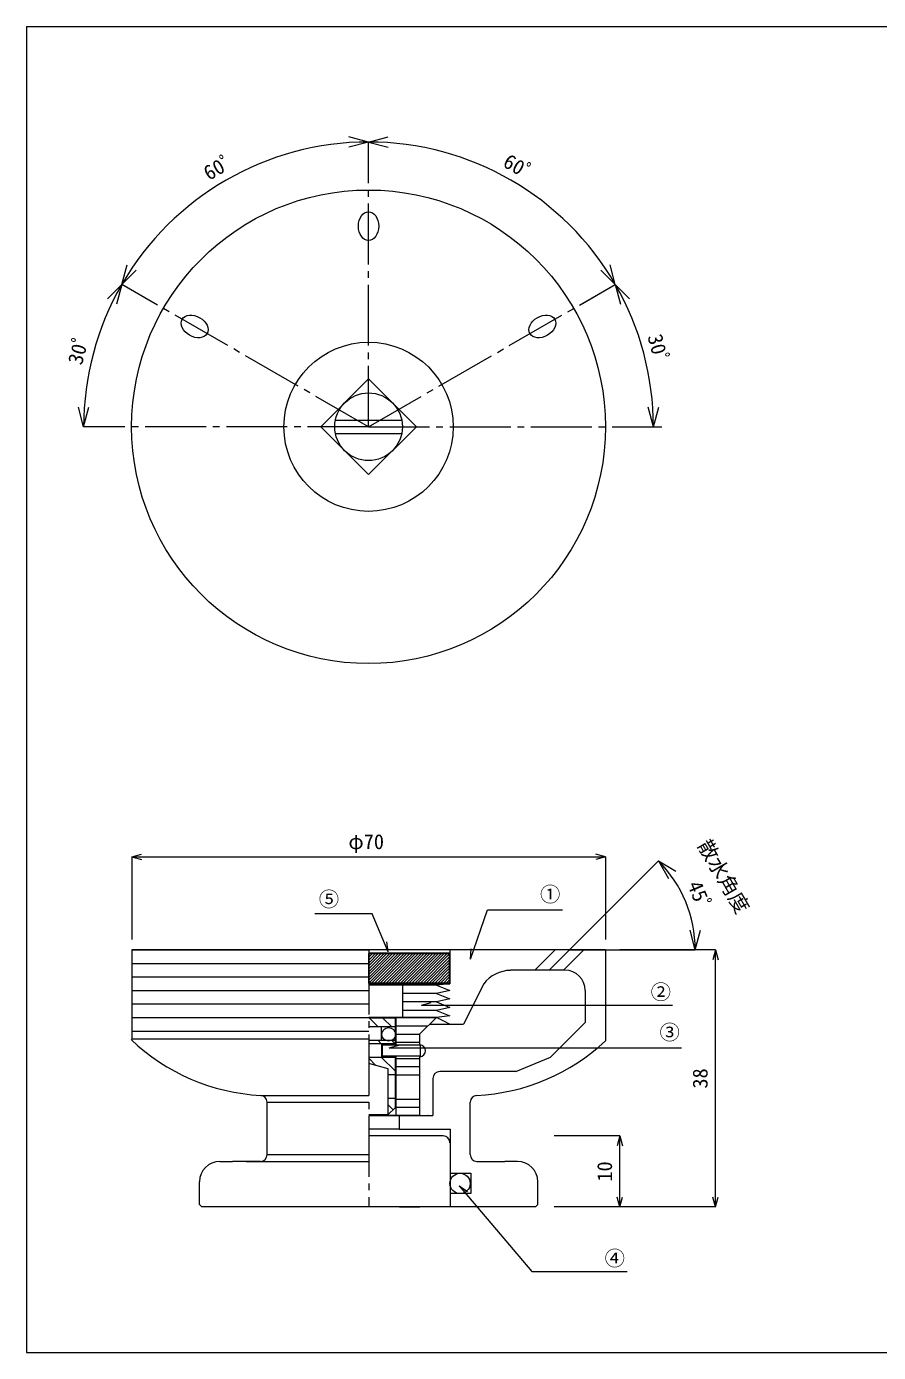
# Model space of a CAD drawing. Units: millimetres on the paper. Extents: x -140 to 140, y -97 to 99.
# Drawn here: x -139.9 to -14.1, y -96.9 to 99.1 of the extents above; entities that cross this region are included whole.
import ezdxf
from ezdxf.enums import TextEntityAlignment as Align

# ---------------------------------------------------------------- set-up
doc = ezdxf.new("R2010")
doc.units = ezdxf.units.MM
doc.linetypes.add('CHAIN2', pattern=[12, 9, -1, 1, -1])
for name, color, linetype, lineweight in [('0-0', 7, 'Continuous', 18), ('0-1', 7, 'Continuous', 18), ('0-2', 3, 'Continuous', 18)]:
    doc.layers.add(name, color=color, linetype=linetype, lineweight=lineweight)
doc.styles.add('ＭＳ ゴシック', font='')
doc.styles.get('ＭＳ ゴシック').set_extended_font_data('MS Gothic')

msp = doc.modelspace()

# ---------------------------------------------------------------- linework, layer by layer
at = {"layer": '0-0', "color": 5}
msp.add_line((-139.949, 99.1), (140.051, 99.1), dxfattribs=at)
msp.add_lwpolyline([(-139.949, 99.1), (-139.949, -96.9), (140.051, -96.9), (140.051, 99.1)], dxfattribs=at)
at = {"layer": '0-1', "color": 4}
for p, q in [((-89.419, 82.025), (-92.317, 82.802)), ((-89.419, 82.025), (-86.521, 82.802)), ((-89.419, 82.025), (-92.317, 81.249)), ((-89.419, 82.025), (-86.521, 81.249)), ((-89.419, 76.408), (-89.419, 82.025)), ((-89.419, 76.408), (-89.419, 82.025)), ((-125.873, 60.979), (-125.096, 63.877)), ((-125.873, 60.979), (-123.751, 63.1)), ((-52.966, 60.979), (-55.087, 63.1)), ((-52.966, 60.979), (-53.742, 63.877)), ((-125.873, 60.979), (-127.994, 58.858)), ((-125.873, 60.979), (-126.649, 58.081)), ((-121.008, 58.17), (-125.873, 60.979)), ((-121.008, 58.17), (-125.873, 60.979)), ((-57.83, 58.17), (-52.966, 60.979)), ((-57.83, 58.17), (-52.966, 60.979)), ((-52.966, 60.979), (-50.844, 58.858)), ((-52.966, 60.979), (-52.189, 58.081)), ((-131.512, 39.933), (-132.288, 42.83)), ((-131.512, 39.933), (-130.735, 42.83)), ((-47.326, 39.933), (-48.103, 42.83)), ((-47.326, 39.933), (-46.55, 42.83)), ((-125.895, 39.933), (-131.512, 39.933)), ((-52.944, 39.933), (-47.326, 39.933)), ((-46.591, -24.24), (-43.993, -25.74)), ((-41.145, -37.388), (-41.921, -34.49)), ((-41.145, -37.388), (-40.368, -34.49)), ((-59.74, -37.388), (-41.145, -37.388)), ((-52.277, -64.888), (-62.005, -64.888)), ((-52.277, -64.888), (-52.665, -66.337)), ((-52.277, -75.388), (-52.277, -64.888)), ((-52.277, -64.888), (-51.889, -66.337)), ((-52.277, -75.388), (-52.665, -73.939)), ((-52.277, -75.388), (-51.889, -73.939)), ((-52.277, -75.388), (-62.005, -75.388))]:
    msp.add_line(p, q, dxfattribs=at)
at = {"layer": '0-1', "linetype": 'CHAIN2'}
for p, q in [((-89.419, 39.933), (-89.419, 82.002)), ((-89.419, 39.933), (-125.852, 60.967)), ((-89.419, 39.933), (-52.986, 60.967)), ((-89.419, 39.933), (-130.86, 39.933)), ((-89.419, 39.933), (-46.107, 39.933)), ((-89.4, -37.918), (-89.4, -75.388)), ((-62.74, -40.388), (-59.74, -37.388))]:
    msp.add_line(p, q, dxfattribs=at)
at = {"layer": '0-1'}
for p, q in [((-89.419, 47.004), (-96.49, 39.933)), ((-82.348, 39.933), (-89.419, 47.004)), ((-96.49, 39.933), (-89.419, 32.862)), ((-94.419, 40.933), (-84.419, 40.933)), ((-89.419, 32.862), (-82.348, 39.933)), ((-94.419, 38.933), (-84.419, 38.933)), ((-86.509, -37.668), (-86.719, -36.183)), ((-89.4, -41.882), (-85.435, -37.918)), ((-89.4, -41.458), (-85.859, -37.918)), ((-89.4, -41.034), (-86.284, -37.918)), ((-89.4, -40.61), (-86.708, -37.918)), ((-89.4, -40.185), (-87.132, -37.918)), ((-89.4, -39.761), (-87.557, -37.918)), ((-89.4, -39.337), (-87.981, -37.918)), ((-89.4, -38.913), (-88.405, -37.918)), ((-89.4, -38.488), (-88.829, -37.918)), ((-89.4, -38.064), (-89.254, -37.918)), ((-89.382, -42.288), (-85.011, -37.918)), ((-88.957, -42.288), (-84.587, -37.918)), ((-88.533, -42.288), (-84.162, -37.918)), ((-88.109, -42.288), (-83.738, -37.918)), ((-87.684, -42.288), (-83.314, -37.918)), ((-87.26, -42.288), (-82.89, -37.918)), ((-86.836, -42.288), (-82.465, -37.918)), ((-86.412, -42.288), (-82.041, -37.918)), ((-85.987, -42.288), (-81.617, -37.918)), ((-85.563, -42.288), (-81.193, -37.918)), ((-85.139, -42.288), (-80.768, -37.918)), ((-84.715, -42.288), (-80.344, -37.918)), ((-84.29, -42.288), (-79.92, -37.918)), ((-83.866, -42.288), (-79.496, -37.918)), ((-83.442, -42.288), (-79.071, -37.918)), ((-83.018, -42.288), (-78.647, -37.918)), ((-82.593, -42.288), (-78.223, -37.918)), ((-82.169, -42.288), (-77.798, -37.918)), ((-81.745, -42.288), (-77.5, -38.043)), ((-81.32, -42.288), (-77.5, -38.468)), ((-80.896, -42.288), (-77.5, -38.892)), ((-74.341, -38.742), (-74.236, -37.245)), ((-61.861, -37.388), (-64.861, -40.388)), ((-80.472, -42.288), (-77.5, -39.316)), ((-80.048, -42.288), (-77.5, -39.741)), ((-79.623, -42.288), (-77.5, -40.165)), ((-79.199, -42.288), (-77.5, -40.589)), ((-78.775, -42.288), (-77.5, -41.013)), ((-78.351, -42.288), (-77.5, -41.438)), ((-77.926, -42.288), (-77.5, -41.862)), ((-77.502, -42.288), (-77.5, -42.286)), ((-81.618, -45.542), (-80.169, -45.153)), ((-81.618, -45.542), (-44.516, -45.542)), ((-86.39, -51.864), (-84.941, -51.476)), ((-86.39, -51.864), (-43.204, -51.864)), ((-76.011, -72.264), (-74.777, -73.117))]:
    msp.add_line(p, q, dxfattribs=at)
at = {"layer": '0-1', "color": 3}
msp.add_line((-57.618, -37.388), (-60.618, -40.388), dxfattribs=at)
at = {"layer": '0-1', "color": 4}
msp.add_lwpolyline([(-59.74, -37.388), (-46.591, -24.24), (-45.091, -26.838)], dxfattribs=at)
at = {"layer": '0-1'}
for points in [[(-86.509, -37.668), (-88.895, -32.061), (-97.365, -32.061)], [(-74.341, -38.742), (-71.835, -31.464), (-60.741, -31.464)], [(-76.011, -72.264), (-65.274, -84.91), (-51.197, -84.91)]]:
    msp.add_lwpolyline(points, dxfattribs=at)
msp.add_lwpolyline([(-89.4, -37.918), (-77.5, -37.918), (-77.5, -42.288), (-89.4, -42.288)], close=True, dxfattribs=at)
at = {"layer": '0-1', "color": 3}
for radius in [35, 12.5]:
    msp.add_circle((-89.419, 39.933), radius, dxfattribs=at)
at = {"layer": '0-1'}
msp.add_circle((-89.419, 39.933), 5, dxfattribs=at)
at = {"layer": '0-1', "color": 4}
for centre, radius, start, end in [((-89.419, 39.933), 42.093, 90, 150), ((-89.419, 39.933), 42.093, 30, 90), ((-89.419, 39.933), 42.093, 150, 180), ((-89.419, 39.933), 42.093, 0, 30), ((-59.74, -37.388), 18.595, 0, 45)]:
    msp.add_arc(centre, radius, start, end, dxfattribs=at)
at = {"layer": '0-1', "color": 3}
for centre, major_axis in [((-89.419, 69.593), (0, -2.121)), ((-115.106, 54.763), (1.837, -1.061)), ((-63.732, 54.763), (-1.837, -1.061))]:
    msp.add_ellipse(centre, major_axis=major_axis, ratio=0.707107, dxfattribs=at)
at = {"layer": '0-2', "color": 4}
for p, q in [((-124.4, -23.653), (-122.951, -23.265)), ((-54.4, -23.653), (-55.849, -23.265)), ((-124.4, -23.653), (-54.4, -23.653)), ((-124.4, -23.653), (-122.951, -24.041)), ((-124.4, -23.653), (-124.4, -35.87)), ((-54.4, -23.653), (-55.849, -24.041)), ((-54.4, -23.653), (-54.4, -35.87)), ((-38.166, -37.388), (-52.277, -37.388)), ((-38.166, -37.388), (-38.554, -38.837)), ((-38.166, -75.388), (-38.166, -37.388)), ((-38.166, -37.388), (-37.778, -38.837)), ((-87.4, -51.488), (-87.4, -53.088)), ((-81.8, -51.488), (-87.4, -51.488)), ((-81.8, -51.407), (-81.8, -53.196)), ((-81.8, -53.088), (-87.4, -53.088)), ((-80.603, -61.888), (-80.671, -61.888)), ((-38.166, -75.388), (-38.554, -73.939)), ((-38.166, -75.388), (-37.778, -73.939)), ((-84.82, -75.388), (-81.825, -75.388)), ((-69.828, -75.388), (-73.498, -75.388)), ((-38.166, -75.388), (-52.277, -75.388))]:
    msp.add_line(p, q, dxfattribs=at)
at = {"layer": '0-2'}
for p, q in [((-54.4, -37.388), (-89.4, -37.388)), ((-77.5, -37.888), (-89.4, -37.888)), ((-77.5, -37.888), (-77.5, -42.288)), ((-54.4, -37.388), (-54.4, -50.838)), ((-124.4, -39.388), (-89.4, -39.388)), ((-60.4, -40.388), (-68.441, -40.388)), ((-124.4, -41.388), (-89.4, -41.388)), ((-89.4, -42.288), (-77.5, -42.288)), ((-89.4, -42.388), (-84.4, -42.388)), ((-89.4, -42.388), (-77.4, -42.388)), ((-79.4, -42.588), (-89.4, -42.588)), ((-84.4, -42.388), (-84.4, -47.388)), ((-72.4, -42.388), (-75.4, -48.388)), ((-124.4, -43.388), (-89.4, -43.388)), ((-79.4, -43.838), (-84.4, -43.838)), ((-57.4, -43.388), (-57.4, -48.146)), ((-124.4, -45.388), (-89.4, -45.388)), ((-79.4, -45.088), (-84.4, -45.088)), ((-79.4, -46.338), (-84.4, -46.338)), ((-124.4, -47.388), (-89.4, -47.388)), ((-89.4, -47.388), (-84.4, -47.388)), ((-79.4, -47.388), (-89.4, -47.388)), ((-80.42, -48.388), (-76.928, -48.388)), ((-77.822, -48.177), (-79.4, -47.388)), ((-76.928, -48.388), (-75.4, -48.388)), ((-62.521, -53.267), (-57.4, -48.146)), ((-67.643, -55.388), (-62.521, -53.267)), ((-79.9, -56.388), (-79.9, -61.888)), ((-67.643, -55.388), (-78.9, -55.388)), ((-105.348, -58.893), (-89.4, -58.893)), ((-104.4, -67.659), (-104.4, -59.891)), ((-104.4, -59.891), (-89.4, -59.891)), ((-74.4, -67.659), (-74.4, -59.896)), ((-89.4, -61.888), (-79.9, -61.888)), ((-84.9, -61.888), (-89.4, -61.888)), ((-84.9, -61.888), (-84.9, -63.888)), ((-84.9, -61.888), (-79.9, -61.888)), ((-84.9, -63.888), (-89.4, -63.888)), ((-84.9, -63.888), (-77.3, -63.888)), ((-77.3, -75.388), (-77.3, -63.888)), ((-78.4, -64.888), (-89.4, -64.888)), ((-104.4, -67.659), (-89.4, -67.659)), ((-111.4, -68.659), (-109.5, -68.659)), ((-111.4, -68.659), (-109.5, -68.659)), ((-105.4, -68.659), (-109.5, -68.659)), ((-73.4, -68.659), (-71.3, -68.659)), ((-71.3, -68.659), (-69.3, -68.659)), ((-67.4, -68.659), (-69.3, -68.659)), ((-114.4, -75.035), (-114.4, -71.659)), ((-114.4, -75.035), (-114.4, -71.659)), ((-64.4, -75.035), (-64.4, -71.659)), ((-114.046, -75.388), (-114.4, -75.035)), ((-64.754, -75.388), (-114.046, -75.388)), ((-64.754, -75.388), (-64.4, -75.035))]:
    msp.add_line(p, q, dxfattribs=at)
at = {"layer": '0-2', "color": 4, "linetype": 'CHAIN2'}
msp.add_line((-89.4, -37.388), (-89.4, -37.918), dxfattribs=at)
at = {"layer": '0-2', "color": 7}
for p, q in [((-84.4, -42.388), (-79.4, -42.388)), ((-77.4, -42.388), (-79.4, -42.588)), ((-85.5, -47.488), (-89.4, -47.488)), ((-87.5, -48.788), (-89.4, -48.788)), ((-89.3, -47.488), (-88, -48.788)), ((-85.5, -48.788), (-87.5, -48.788)), ((-87.5, -50.788), (-87.5, -48.788)), ((-87.3, -47.488), (-86, -48.788)), ((-85.5, -47.488), (-85.5, -51.488)), ((-85.4, -47.388), (-85.4, -49.838)), ((-85.4, -48.638), (-80.676, -48.638)), ((-84.4, -47.388), (-79.4, -47.388)), ((-79.4, -47.388), (-81.9, -49.838)), ((-87.5, -50.788), (-89.4, -50.788)), ((-88.017, -50.788), (-87.5, -51.312)), ((-85.5, -50.788), (-87.5, -50.788)), ((-86, -50.788), (-85.5, -51.288)), ((-85.4, -49.838), (-81.9, -49.838)), ((-85.4, -49.888), (-85.4, -51.488)), ((-81.9, -49.838), (-81.9, -51.488)), ((-87.5, -51.288), (-89.4, -51.288)), ((-87.5, -51.288), (-87.5, -53.288)), ((-85.4, -51.038), (-81.9, -51.038)), ((-87.5, -53.288), (-89.4, -53.288)), ((-89.4, -53.388), (-88.325, -54.463)), ((-85.5, -53.288), (-87.5, -53.288)), ((-87.5, -53.288), (-85.5, -55.288)), ((-85.5, -53.088), (-85.5, -60.738)), ((-85.4, -53.088), (-85.4, -59.438)), ((-85.4, -53.438), (-81.9, -53.438)), ((-85.4, -54.638), (-81.9, -54.638)), ((-81.9, -53.088), (-81.9, -59.438)), ((-85.5, -55.838), (-86.5, -55.838)), ((-85.4, -55.838), (-81.9, -55.838)), ((-85.5, -59.337), (-86.5, -59.337)), ((-86.5, -60.288), (-85.775, -61.013)), ((-85.4, -59.438), (-81.9, -59.438)), ((-85.4, -59.438), (-85.4, -61.838)), ((-85.4, -60.638), (-81.9, -60.638)), ((-81.9, -59.438), (-81.9, -61.838)), ((-89.4, -61.738), (-86.5, -61.738)), ((-89.4, -61.838), (-81.9, -61.838))]:
    msp.add_line(p, q, dxfattribs=at)
at = {"layer": '0-2'}
for points in [[(-124.4, -37.388), (-124.4, -49.388), (-89.4, -49.388)], [(-124.4, -37.388), (-89.4, -37.388), (-124.4, -37.388)], [(-124.4, -37.388), (-124.4, -50.538), (-89.4, -50.538)], [(-77.4, -37.388), (-77.4, -42.388), (-79.4, -42.588)], [(-79.4, -42.588), (-77.4, -43.388), (-79.4, -43.838), (-77.4, -44.638), (-79.4, -45.088), (-77.4, -45.888), (-79.4, -46.338), (-77.4, -47.138), (-79.4, -47.388)], [(-107.5, -68.659), (-104.4, -68.659), (-89.4, -68.659)], [(-77.3, -70.388), (-74.3, -70.388), (-74.3, -73.388), (-77.3, -73.388)]]:
    msp.add_lwpolyline(points, dxfattribs=at)
at = {"layer": '0-2', "color": 7}
for points in [[(-79.4, -42.588), (-77.4, -43.388), (-79.4, -43.838), (-77.4, -44.638), (-79.4, -45.088), (-77.4, -45.888), (-79.4, -46.338), (-77.4, -47.138), (-79.4, -47.388)], [(-85.5, -51.288), (-87.334, -51.288), (-87.5, -51.288)], [(-85.5, -60.738), (-86.5, -61.738), (-86.5, -54.952), (-89.4, -54.175)]]:
    msp.add_lwpolyline(points, dxfattribs=at)
at = {"layer": '0-2', "color": 4}
for centre, radius in [((-86.455, -49.881), 1), ((-75.9, -71.914), 1.5)]:
    msp.add_circle(centre, radius, dxfattribs=at)
at = {"layer": '0-2'}
for centre, radius, start, end in [((-68.35, -45.557), 5.142, 91.01818, 141.95938), ((-60.4, -43.388), 3, 0, 90), ((-76.928, -46.388), 2, 243.43495, 270), ((-103.8, -28.933), 30, 226.36525, 267.04211), ((-74.898, -28.933), 30, 272.77018, 313.10004), ((-78.9, -56.388), 1, 90, 180), ((-105.4, -59.891), 1, 0, 87.04211), ((-73.4, -59.896), 1, 92.77018, 180), ((-78.4, -65.888), 1, 0, 90), ((-105.4, -67.659), 1, 270, 0), ((-73.4, -67.659), 1, 180, 270), ((-111.4, -71.659), 3, 90, 180), ((-111.4, -71.659), 3, 90, 180), ((-67.4, -71.659), 3, 0, 90)]:
    msp.add_arc(centre, radius, start, end, dxfattribs=at)
at = {"layer": '0-2', "color": 4}
msp.add_arc((-81.896, -52.301), 0.9, 276.12192, 83.87808, dxfattribs=at)

# ---------------------------------------------------------------- texts
at = {"layer": '0-1', "style": 'ＭＳ ゴシック'}
for s, rotation, p in [('60ﾟ', 30, (-112.664, 75.694)), ('60ﾟ', 330, (-70.071, 77.944)), ('30ﾟ', 75, (-131.143, 48.783)), ('30ﾟ', 285, (-48.86, 53.13)), ('散水角度', 300, (-41.456, -22.209)), ('45ﾟ', 292.5, (-42.959, -28.002)), ('10', 90, (-52.777, -71.638))]:
    msp.add_text(s, height=2.199, rotation=rotation, dxfattribs=at).set_placement(p, align=Align.BOTTOM_LEFT)
for s, p in [('⑤', (-96.769, -31.652)), ('①', (-64.081, -30.936)), ('②', (-47.737, -45.371)), ('③', (-46.425, -51.336)), ('④', (-54.537, -84.739))]:
    msp.add_text(s, height=2.199, dxfattribs=at).set_placement(p, align=Align.BOTTOM_LEFT)
at = {"layer": '0-2', "color": 7, "style": 'ＭＳ ゴシック'}
msp.add_text('φ70', height=2.199, dxfattribs=at).set_placement((-92.4, -23.153), align=Align.BOTTOM_LEFT)
msp.add_text('38', height=2.199, rotation=90, dxfattribs=at).set_placement((-38.666, -57.888), align=Align.BOTTOM_LEFT)

doc.saveas('drawing.dxf')
